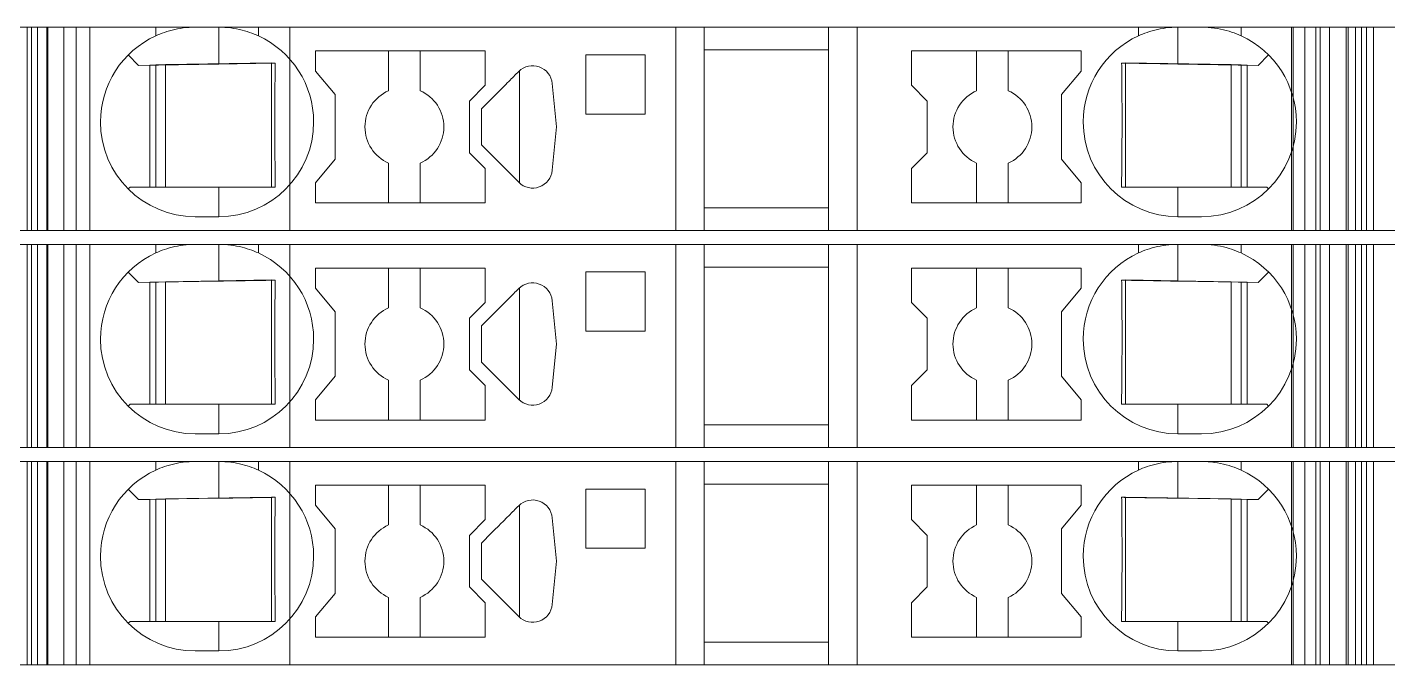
# Model space of a CAD drawing. Header units: millimetres. Extents: x 0 to 1680, y 0 to 1188.
# Drawn here: x 859.89 to 894.37, y 406.85 to 423 of the extents above; entities that cross this region are included whole.
import ezdxf
from ezdxf.enums import TextEntityAlignment as Align

# ---------------------------------------------------------------- set-up
doc = ezdxf.new("R2010")
doc.units = ezdxf.units.MM
for name, color, linetype, lineweight in [('EPLAN309', 5, 'Continuous', 5), ('EPLAN493', 5, 'Continuous', 5), ('MAIN-1', 7, 'Continuous', 5), ('MAIN-2', 7, 'Continuous', 5)]:
    doc.layers.add(name, color=color, linetype=linetype, lineweight=lineweight)
doc.styles.add('Tahoma', font='')
doc.styles.get('Tahoma').set_extended_font_data('Tahoma')

# ---------------------------------------------------------------- blocks, each defined once
blk = doc.blocks.new('EPLSYM_LibrarySPECIAL_Symbol12_Variant0_Placement8_27')
at = {"layer": 'EPLAN309', "lineweight": 13, "ltscale": 16}
blk.add_lwpolyline([(0, -5.15), (68.15, -5.15), (68.15, 0), (0, 0)], close=True, dxfattribs=at)
at = {"layer": 'EPLAN493', "color": 5, "style": 'Tahoma'}
blk.add_attdef('17_20450', text='', height=2.3478, dxfattribs=at).set_placement((0, -21.83478), align=Align.MIDDLE_RIGHT)
blk = doc.blocks.new('EPLSYM_LibrarySPECIAL_Symbol12_Variant0_Placement8_28')
at = {"layer": 'EPLAN309', "lineweight": 13, "ltscale": 16}
blk.add_lwpolyline([(0, -5.15), (68.15, -5.15), (68.15, 0), (0, 0)], close=True, dxfattribs=at)
at = {"layer": 'EPLAN493', "color": 5, "style": 'Tahoma'}
blk.add_attdef('17_20450', text='', height=2.3478, dxfattribs=at).set_placement((0, -21.83478), align=Align.MIDDLE_RIGHT)
blk = doc.blocks.new('EPLSYM_LibrarySPECIAL_Symbol12_Variant0_Placement8_29')
at = {"layer": 'EPLAN309', "lineweight": 13, "ltscale": 16}
blk.add_lwpolyline([(0, -5.15), (68.15, -5.15), (68.15, 0), (0, 0)], close=True, dxfattribs=at)
at = {"layer": 'EPLAN493', "color": 5, "style": 'Tahoma'}
blk.add_attdef('17_20450', text='', height=2.3478, dxfattribs=at).set_placement((0, -21.83478), align=Align.MIDDLE_RIGHT)

msp = doc.modelspace()

# ---------------------------------------------------------------- linework, layer by layer
at = {"layer": 'MAIN-1'}
for p, q in [((860.001, 423), (859.893, 423)), ((859.893, 417.85), (859.893, 423)), ((860.001, 423), (863.15, 423)), ((860.001, 417.85), (860.001, 423)), ((863.15, 423), (864.15, 423)), ((863.15, 423), (863.15, 422.782)), ((863.921, 422.989), (863.997, 422.995)), ((863.997, 422.995), (864.073, 422.999)), ((864.073, 422.999), (864.15, 423)), ((864.75, 423), (864.15, 423)), ((864.827, 422.999), (864.75, 423)), ((865.75, 423), (864.75, 423)), ((864.75, 422.068), (864.75, 423)), ((864.903, 422.995), (864.827, 422.999)), ((864.979, 422.989), (864.903, 422.995)), ((865.75, 423), (876.332, 423)), ((865.75, 423), (865.75, 422.782)), ((877.05, 423), (876.332, 423)), ((876.332, 417.85), (876.332, 423)), ((877.05, 423), (880.2, 423)), ((877.05, 423), (877.05, 417.85)), ((880.919, 423), (880.2, 423)), ((880.2, 417.85), (880.2, 423)), ((888.05, 423), (880.919, 423)), ((880.919, 423), (880.919, 417.85)), ((888.05, 423), (889.05, 423)), ((888.05, 422.782), (888.05, 423)), ((888.897, 422.995), (888.821, 422.989)), ((888.973, 422.999), (888.897, 422.995)), ((889.05, 423), (888.973, 422.999)), ((889.05, 422.068), (889.05, 423)), ((889.05, 423), (889.65, 423)), ((889.65, 423), (889.732, 422.999)), ((890.65, 423), (889.65, 423)), ((889.732, 422.999), (889.814, 422.994)), ((889.814, 422.994), (889.896, 422.987)), ((890.65, 423), (893.704, 423)), ((890.65, 422.782), (890.65, 423)), ((893.832, 423), (893.704, 423)), ((893.704, 417.85), (893.704, 423)), ((893.832, 423), (894.367, 423)), ((893.832, 417.85), (893.832, 423)), ((863.15, 422.782), (863.202, 422.805)), ((863.202, 422.805), (863.256, 422.827)), ((863.256, 422.827), (863.313, 422.849)), ((863.313, 422.849), (863.372, 422.87)), ((863.372, 422.87), (863.433, 422.89)), ((863.433, 422.89), (863.497, 422.909)), ((863.497, 422.909), (863.563, 422.927)), ((863.563, 422.927), (863.631, 422.943)), ((863.631, 422.943), (863.701, 422.958)), ((863.701, 422.958), (863.772, 422.97)), ((863.772, 422.97), (863.846, 422.981)), ((863.846, 422.981), (863.921, 422.989)), ((865.054, 422.981), (864.979, 422.989)), ((865.128, 422.97), (865.054, 422.981)), ((865.199, 422.958), (865.128, 422.97)), ((865.269, 422.943), (865.199, 422.958)), ((865.337, 422.927), (865.269, 422.943)), ((865.403, 422.909), (865.337, 422.927)), ((865.467, 422.89), (865.403, 422.909)), ((865.528, 422.87), (865.467, 422.89)), ((865.587, 422.849), (865.528, 422.87)), ((865.644, 422.827), (865.587, 422.849)), ((865.698, 422.805), (865.644, 422.827)), ((865.75, 422.782), (865.698, 422.805)), ((888.102, 422.805), (888.05, 422.782)), ((888.156, 422.827), (888.102, 422.805)), ((888.213, 422.849), (888.156, 422.827)), ((888.272, 422.87), (888.213, 422.849)), ((888.333, 422.89), (888.272, 422.87)), ((888.397, 422.909), (888.333, 422.89)), ((888.463, 422.927), (888.397, 422.909)), ((888.531, 422.943), (888.463, 422.927)), ((888.601, 422.958), (888.531, 422.943)), ((888.673, 422.97), (888.601, 422.958)), ((888.746, 422.981), (888.673, 422.97)), ((888.821, 422.989), (888.746, 422.981)), ((889.896, 422.987), (889.975, 422.978)), ((889.975, 422.978), (890.053, 422.966)), ((890.053, 422.966), (890.13, 422.952)), ((890.13, 422.952), (890.204, 422.935)), ((890.204, 422.935), (890.275, 422.917)), ((890.275, 422.917), (890.345, 422.897)), ((890.345, 422.897), (890.411, 422.876)), ((890.411, 422.876), (890.475, 422.854)), ((890.475, 422.854), (890.536, 422.831)), ((890.536, 422.831), (890.594, 422.806)), ((890.594, 422.806), (890.65, 422.782)), ((867.2, 422.4), (867.2, 421.889)), ((871.5, 422.4), (867.2, 422.4)), ((869.05, 422.4), (869.05, 421.392)), ((869.85, 421.392), (869.85, 422.4)), ((871.5, 421.529), (871.5, 422.4)), ((877.05, 422.425), (880.2, 422.425)), ((882.3, 422.4), (882.3, 421.529)), ((882.3, 422.4), (886.6, 422.4)), ((883.95, 422.4), (883.95, 421.392)), ((884.75, 421.392), (884.75, 422.4)), ((886.6, 421.889), (886.6, 422.4)), ((862.453, 422.297), (862.717, 422.033)), ((862.717, 422.033), (864.75, 422.068)), ((863, 418.95), (863, 422.038)), ((863.15, 422.04), (863.15, 418.95)), ((863.4, 418.95), (863.4, 422.045)), ((864.87, 422.07), (864.75, 422.068)), ((864.987, 422.072), (864.87, 422.07)), ((865.1, 422.074), (864.987, 422.072)), ((865.209, 422.076), (865.1, 422.074)), ((865.313, 422.078), (865.209, 422.076)), ((865.412, 422.079), (865.313, 422.078)), ((865.507, 422.081), (865.412, 422.079)), ((865.599, 422.083), (865.507, 422.081)), ((865.688, 422.084), (865.599, 422.083)), ((865.774, 422.086), (865.688, 422.084)), ((865.858, 422.087), (865.774, 422.086)), ((865.94, 422.088), (865.858, 422.087)), ((866.02, 422.09), (865.94, 422.088)), ((866.099, 422.091), (866.02, 422.09)), ((866.079, 418.95), (866.079, 422.091)), ((866.176, 422.092), (866.099, 422.091)), ((866.175, 421.95), (866.176, 422.022)), ((866.176, 422.022), (866.176, 422.092)), ((874.05, 422.3), (874.05, 420.8)), ((875.55, 422.3), (874.05, 422.3)), ((875.55, 420.8), (875.55, 422.3)), ((887.624, 422.092), (887.625, 422.022)), ((887.685, 422.091), (887.624, 422.092)), ((887.625, 422.022), (887.625, 421.95)), ((887.746, 422.09), (887.685, 422.091)), ((887.721, 422.091), (887.721, 418.95)), ((887.809, 422.089), (887.746, 422.09)), ((887.873, 422.088), (887.809, 422.089)), ((887.937, 422.087), (887.873, 422.088)), ((888.003, 422.086), (887.937, 422.087)), ((888.071, 422.085), (888.003, 422.086)), ((888.14, 422.084), (888.071, 422.085)), ((888.21, 422.082), (888.14, 422.084)), ((888.283, 422.081), (888.21, 422.082)), ((888.358, 422.08), (888.283, 422.081)), ((888.435, 422.079), (888.358, 422.08)), ((888.514, 422.077), (888.435, 422.079)), ((888.597, 422.076), (888.514, 422.077)), ((888.682, 422.075), (888.597, 422.076)), ((888.771, 422.073), (888.682, 422.075)), ((888.862, 422.071), (888.771, 422.073)), ((888.955, 422.07), (888.862, 422.071)), ((889.05, 422.068), (888.955, 422.07)), ((889.05, 422.068), (891.083, 422.033)), ((890.4, 422.045), (890.4, 418.95)), ((890.65, 418.95), (890.65, 422.04)), ((890.8, 422.038), (890.8, 418.95)), ((891.083, 422.033), (891.347, 422.297)), ((866.171, 421.57), (866.172, 421.649)), ((866.172, 421.649), (866.173, 421.727)), ((866.173, 421.803), (866.174, 421.877)), ((866.173, 421.727), (866.173, 421.803)), ((866.174, 421.877), (866.175, 421.95)), ((867.7, 421.293), (867.2, 421.889)), ((872.094, 421.626), (872.058, 421.59)), ((872.127, 421.659), (872.094, 421.626)), ((872.158, 421.691), (872.127, 421.659)), ((872.19, 421.722), (872.158, 421.691)), ((872.221, 421.753), (872.19, 421.722)), ((872.252, 421.785), (872.221, 421.753)), ((872.284, 421.816), (872.252, 421.785)), ((872.315, 421.847), (872.284, 421.816)), ((872.346, 421.879), (872.315, 421.847)), ((872.367, 421.898), (872.367, 419.052)), ((886.1, 421.293), (886.6, 421.889)), ((887.625, 421.95), (887.626, 421.877)), ((887.626, 421.877), (887.627, 421.803)), ((887.627, 421.803), (887.628, 421.727)), ((887.628, 421.727), (887.628, 421.649)), ((887.628, 421.649), (887.629, 421.57)), ((866.169, 421.317), (866.17, 421.404)), ((866.169, 421.226), (866.169, 421.317)), ((866.17, 421.488), (866.171, 421.57)), ((866.17, 421.404), (866.17, 421.488)), ((867.7, 419.657), (867.7, 421.293)), ((871.1, 421.129), (871.5, 421.529)), ((871.742, 421.274), (871.658, 421.19)), ((871.823, 421.356), (871.742, 421.274)), ((871.902, 421.434), (871.823, 421.356)), ((871.943, 421.475), (871.902, 421.434)), ((871.983, 421.515), (871.943, 421.475)), ((872.021, 421.553), (871.983, 421.515)), ((872.058, 421.59), (872.021, 421.553)), ((873.302, 420.475), (873.198, 421.572)), ((882.7, 421.129), (882.3, 421.529)), ((886.1, 421.293), (886.1, 419.657)), ((887.629, 421.57), (887.63, 421.488)), ((887.63, 421.488), (887.63, 421.404)), ((887.63, 421.404), (887.631, 421.317)), ((887.631, 421.317), (887.631, 421.226)), ((866.167, 420.931), (866.168, 421.034)), ((866.167, 420.824), (866.167, 420.931)), ((866.168, 421.132), (866.169, 421.226)), ((866.168, 421.034), (866.168, 421.132)), ((871.1, 421.129), (871.1, 419.821)), ((871.486, 421.018), (871.4, 420.932)), ((871.4, 420.802), (871.4, 420.932)), ((871.572, 421.104), (871.486, 421.018)), ((871.658, 421.19), (871.572, 421.104)), ((882.7, 421.129), (882.7, 419.821)), ((887.631, 421.226), (887.632, 421.132)), ((887.632, 421.132), (887.633, 421.034)), ((887.633, 421.034), (887.633, 420.931)), ((887.633, 420.931), (887.633, 420.824)), ((866.167, 420.713), (866.167, 420.824)), ((866.167, 420.6), (866.167, 420.713)), ((866.167, 420.479), (866.167, 420.6)), ((871.4, 420.671), (871.4, 420.802)), ((871.4, 420.54), (871.4, 420.671)), ((874.05, 420.8), (875.55, 420.8)), ((887.633, 420.824), (887.633, 420.713)), ((887.633, 420.713), (887.634, 420.6)), ((887.634, 420.6), (887.633, 420.479)), ((866.167, 420.361), (866.167, 420.479)), ((866.167, 420.247), (866.167, 420.361)), ((866.168, 420.138), (866.167, 420.247)), ((871.4, 420.41), (871.4, 420.54)), ((871.4, 420.279), (871.4, 420.41)), ((871.4, 420.148), (871.4, 420.279)), ((873.198, 419.378), (873.302, 420.475)), ((887.633, 420.247), (887.632, 420.138)), ((887.633, 420.479), (887.633, 420.361)), ((887.633, 420.361), (887.633, 420.247)), ((866.168, 420.034), (866.168, 420.138)), ((866.169, 419.934), (866.168, 420.034)), ((866.169, 419.839), (866.169, 419.934)), ((871.4, 420.018), (871.4, 420.148)), ((871.4, 420.018), (872.346, 419.071)), ((887.632, 420.034), (887.631, 419.934)), ((887.631, 419.934), (887.631, 419.839)), ((887.632, 420.138), (887.632, 420.034)), ((866.17, 419.748), (866.169, 419.839)), ((866.171, 419.659), (866.17, 419.748)), ((866.172, 419.573), (866.171, 419.659)), ((866.172, 419.49), (866.172, 419.573)), ((867.2, 419.061), (867.7, 419.657)), ((869.05, 418.55), (869.05, 419.558)), ((869.85, 418.55), (869.85, 419.558)), ((871.5, 419.421), (871.1, 419.821)), ((882.7, 419.821), (882.3, 419.421)), ((883.95, 419.558), (883.95, 418.55)), ((884.75, 419.558), (884.75, 418.55)), ((886.1, 419.657), (886.6, 419.061)), ((887.629, 419.659), (887.628, 419.573)), ((887.628, 419.573), (887.628, 419.49)), ((887.63, 419.748), (887.629, 419.659)), ((887.631, 419.839), (887.63, 419.748)), ((866.173, 419.408), (866.172, 419.49)), ((866.174, 419.329), (866.173, 419.408)), ((866.175, 419.25), (866.174, 419.329)), ((866.176, 419.174), (866.175, 419.25)), ((871.5, 418.55), (871.5, 419.421)), ((882.3, 419.421), (882.3, 418.55)), ((887.625, 419.25), (887.624, 419.174)), ((887.626, 419.329), (887.625, 419.25)), ((887.627, 419.408), (887.626, 419.329)), ((887.628, 419.49), (887.627, 419.408)), ((862.5, 418.95), (862.453, 418.903)), ((862.5, 418.95), (864.75, 418.95)), ((864.75, 418.95), (864.842, 418.95)), ((864.75, 418.95), (864.75, 418.2)), ((864.842, 418.95), (864.933, 418.95)), ((864.933, 418.95), (865.023, 418.95)), ((865.023, 418.95), (865.11, 418.95)), ((865.11, 418.95), (865.195, 418.95)), ((865.195, 418.95), (865.278, 418.95)), ((865.278, 418.95), (865.358, 418.95)), ((865.358, 418.95), (865.436, 418.95)), ((865.436, 418.95), (865.511, 418.95)), ((865.511, 418.95), (865.585, 418.95)), ((865.585, 418.95), (865.657, 418.95)), ((865.657, 418.95), (865.726, 418.95)), ((865.726, 418.95), (865.795, 418.95)), ((865.795, 418.95), (865.861, 418.95)), ((865.861, 418.95), (865.927, 418.95)), ((865.927, 418.95), (865.991, 418.95)), ((865.991, 418.95), (866.055, 418.95)), ((866.055, 418.95), (866.117, 418.95)), ((866.117, 418.95), (866.178, 418.95)), ((866.176, 419.098), (866.176, 419.174)), ((866.177, 419.024), (866.176, 419.098)), ((866.178, 418.95), (866.177, 419.024)), ((867.2, 419.061), (867.2, 418.55)), ((886.6, 418.55), (886.6, 419.061)), ((887.623, 419.024), (887.622, 418.95)), ((887.622, 418.95), (887.683, 418.95)), ((887.624, 419.098), (887.623, 419.024)), ((887.624, 419.174), (887.624, 419.098)), ((887.683, 418.95), (887.746, 418.95)), ((887.746, 418.95), (887.809, 418.95)), ((887.809, 418.95), (887.873, 418.95)), ((887.873, 418.95), (887.939, 418.95)), ((887.939, 418.95), (888.005, 418.95)), ((888.005, 418.95), (888.074, 418.95)), ((888.074, 418.95), (888.144, 418.95)), ((888.144, 418.95), (888.215, 418.95)), ((888.215, 418.95), (888.289, 418.95)), ((888.289, 418.95), (888.364, 418.95)), ((888.364, 418.95), (888.442, 418.95)), ((888.442, 418.95), (888.522, 418.95)), ((888.522, 418.95), (888.605, 418.95)), ((888.605, 418.95), (888.69, 418.95)), ((888.69, 418.95), (888.778, 418.95)), ((888.778, 418.95), (888.867, 418.95)), ((888.867, 418.95), (888.958, 418.95)), ((888.958, 418.95), (889.05, 418.95)), ((889.05, 418.95), (891.3, 418.95)), ((889.05, 418.95), (889.05, 418.2)), ((891.347, 418.903), (891.3, 418.95)), ((871.5, 418.55), (867.2, 418.55)), ((886.6, 418.55), (882.3, 418.55)), ((864.75, 418.2), (864.15, 418.2)), ((877.05, 418.425), (880.2, 418.425)), ((889.65, 418.2), (889.05, 418.2)), ((860.001, 417.85), (859.893, 417.85)), ((860.001, 417.85), (876.332, 417.85)), ((877.05, 417.85), (876.332, 417.85)), ((877.05, 417.85), (880.2, 417.85)), ((880.919, 417.85), (880.2, 417.85)), ((880.919, 417.85), (893.704, 417.85)), ((892.544, 417.85), (892.544, 417.85)), ((892.65, 417.85), (892.65, 417.85)), ((893.832, 417.85), (893.704, 417.85)), ((893.832, 417.85), (894.367, 417.85)), ((860.001, 417.5), (859.893, 417.5)), ((859.893, 412.35), (859.893, 417.5)), ((860.001, 417.5), (863.15, 417.5)), ((860.001, 412.35), (860.001, 417.5)), ((863.15, 417.5), (864.15, 417.5)), ((863.15, 417.5), (863.15, 417.282)), ((863.772, 417.47), (863.846, 417.481)), ((863.846, 417.481), (863.921, 417.489)), ((863.921, 417.489), (863.997, 417.495)), ((863.997, 417.495), (864.073, 417.499)), ((864.073, 417.499), (864.15, 417.5)), ((864.75, 417.5), (864.15, 417.5)), ((864.827, 417.499), (864.75, 417.5)), ((865.75, 417.5), (864.75, 417.5)), ((864.75, 416.568), (864.75, 417.5)), ((864.903, 417.495), (864.827, 417.499)), ((864.979, 417.489), (864.903, 417.495)), ((865.054, 417.481), (864.979, 417.489)), ((865.128, 417.47), (865.054, 417.481)), ((865.75, 417.5), (876.332, 417.5)), ((865.75, 417.5), (865.75, 417.282)), ((877.05, 417.5), (876.332, 417.5)), ((876.332, 412.35), (876.332, 417.5)), ((877.05, 417.5), (880.2, 417.5)), ((877.05, 417.5), (877.05, 412.35)), ((880.919, 417.5), (880.2, 417.5)), ((880.2, 412.35), (880.2, 417.5)), ((888.05, 417.5), (880.919, 417.5)), ((880.919, 417.5), (880.919, 412.35)), ((888.05, 417.5), (889.05, 417.5)), ((888.05, 417.282), (888.05, 417.5)), ((888.746, 417.481), (888.673, 417.47)), ((888.821, 417.489), (888.746, 417.481)), ((888.897, 417.495), (888.821, 417.489)), ((888.973, 417.499), (888.897, 417.495)), ((889.05, 417.5), (888.973, 417.499)), ((889.05, 416.568), (889.05, 417.5)), ((889.05, 417.5), (889.65, 417.5)), ((889.65, 417.5), (889.732, 417.499)), ((890.65, 417.5), (889.65, 417.5)), ((889.732, 417.499), (889.814, 417.494)), ((889.814, 417.494), (889.896, 417.487)), ((889.896, 417.487), (889.975, 417.478)), ((889.975, 417.478), (890.053, 417.466)), ((890.65, 417.5), (893.704, 417.5)), ((890.65, 417.282), (890.65, 417.5)), ((893.832, 417.5), (893.704, 417.5)), ((893.704, 412.35), (893.704, 417.5)), ((893.832, 417.5), (894.367, 417.5)), ((893.832, 412.35), (893.832, 417.5)), ((863.15, 417.282), (863.202, 417.305)), ((863.202, 417.305), (863.256, 417.327)), ((863.256, 417.327), (863.313, 417.349)), ((863.313, 417.349), (863.372, 417.37)), ((863.372, 417.37), (863.433, 417.39)), ((863.433, 417.39), (863.497, 417.409)), ((863.497, 417.409), (863.563, 417.427)), ((863.563, 417.427), (863.631, 417.443)), ((863.631, 417.443), (863.701, 417.458)), ((863.701, 417.458), (863.772, 417.47)), ((865.199, 417.458), (865.128, 417.47)), ((865.269, 417.443), (865.199, 417.458)), ((865.337, 417.427), (865.269, 417.443)), ((865.403, 417.409), (865.337, 417.427)), ((865.467, 417.39), (865.403, 417.409)), ((865.528, 417.37), (865.467, 417.39)), ((865.587, 417.349), (865.528, 417.37)), ((865.644, 417.327), (865.587, 417.349)), ((865.698, 417.305), (865.644, 417.327)), ((865.75, 417.282), (865.698, 417.305)), ((888.102, 417.305), (888.05, 417.282)), ((888.156, 417.327), (888.102, 417.305)), ((888.213, 417.349), (888.156, 417.327)), ((888.272, 417.37), (888.213, 417.349)), ((888.333, 417.39), (888.272, 417.37)), ((888.397, 417.409), (888.333, 417.39)), ((888.463, 417.427), (888.397, 417.409)), ((888.531, 417.443), (888.463, 417.427)), ((888.601, 417.458), (888.531, 417.443)), ((888.673, 417.47), (888.601, 417.458)), ((890.053, 417.466), (890.13, 417.452)), ((890.13, 417.452), (890.204, 417.435)), ((890.204, 417.435), (890.275, 417.417)), ((890.275, 417.417), (890.345, 417.397)), ((890.345, 417.397), (890.411, 417.376)), ((890.411, 417.376), (890.475, 417.354)), ((890.475, 417.354), (890.536, 417.331)), ((890.536, 417.331), (890.594, 417.306)), ((890.594, 417.306), (890.65, 417.282)), ((862.453, 416.797), (862.717, 416.533)), ((867.2, 416.9), (867.2, 416.389)), ((871.5, 416.9), (867.2, 416.9)), ((869.05, 416.9), (869.05, 415.892)), ((869.85, 415.892), (869.85, 416.9)), ((871.5, 416.029), (871.5, 416.9)), ((874.05, 416.8), (874.05, 415.3)), ((875.55, 416.8), (874.05, 416.8)), ((875.55, 415.3), (875.55, 416.8)), ((877.05, 416.925), (880.2, 416.925)), ((882.3, 416.9), (882.3, 416.029)), ((882.3, 416.9), (886.6, 416.9)), ((883.95, 416.9), (883.95, 415.892)), ((884.75, 415.892), (884.75, 416.9)), ((886.6, 416.389), (886.6, 416.9)), ((891.083, 416.533), (891.347, 416.797)), ((862.717, 416.533), (864.75, 416.568)), ((863, 413.45), (863, 416.538)), ((863.15, 416.54), (863.15, 413.45)), ((863.4, 413.45), (863.4, 416.545)), ((864.87, 416.57), (864.75, 416.568)), ((864.987, 416.572), (864.87, 416.57)), ((865.1, 416.574), (864.987, 416.572)), ((865.209, 416.576), (865.1, 416.574)), ((865.313, 416.578), (865.209, 416.576)), ((865.412, 416.579), (865.313, 416.578)), ((865.507, 416.581), (865.412, 416.579)), ((865.599, 416.583), (865.507, 416.581)), ((865.688, 416.584), (865.599, 416.583)), ((865.774, 416.586), (865.688, 416.584)), ((865.858, 416.587), (865.774, 416.586)), ((865.94, 416.588), (865.858, 416.587)), ((866.02, 416.59), (865.94, 416.588)), ((866.099, 416.591), (866.02, 416.59)), ((866.079, 413.45), (866.079, 416.591)), ((866.176, 416.592), (866.099, 416.591)), ((866.174, 416.377), (866.175, 416.45)), ((866.175, 416.45), (866.176, 416.522)), ((866.176, 416.522), (866.176, 416.592)), ((887.624, 416.592), (887.625, 416.522)), ((887.685, 416.591), (887.624, 416.592)), ((887.625, 416.522), (887.625, 416.45)), ((887.625, 416.45), (887.626, 416.377)), ((887.746, 416.59), (887.685, 416.591)), ((887.721, 416.591), (887.721, 413.45)), ((887.809, 416.589), (887.746, 416.59)), ((887.873, 416.588), (887.809, 416.589)), ((887.937, 416.587), (887.873, 416.588)), ((888.003, 416.586), (887.937, 416.587)), ((888.071, 416.585), (888.003, 416.586)), ((888.14, 416.584), (888.071, 416.585)), ((888.21, 416.582), (888.14, 416.584)), ((888.283, 416.581), (888.21, 416.582)), ((888.358, 416.58), (888.283, 416.581)), ((888.435, 416.579), (888.358, 416.58)), ((888.514, 416.577), (888.435, 416.579)), ((888.597, 416.576), (888.514, 416.577)), ((888.682, 416.575), (888.597, 416.576)), ((888.771, 416.573), (888.682, 416.575)), ((888.862, 416.571), (888.771, 416.573)), ((888.955, 416.57), (888.862, 416.571)), ((889.05, 416.568), (888.955, 416.57)), ((889.05, 416.568), (891.083, 416.533)), ((890.4, 416.545), (890.4, 413.45)), ((890.65, 413.45), (890.65, 416.54)), ((890.8, 416.538), (890.8, 413.45)), ((866.171, 416.07), (866.172, 416.149)), ((866.172, 416.149), (866.173, 416.227)), ((866.173, 416.303), (866.174, 416.377)), ((866.173, 416.227), (866.173, 416.303)), ((867.7, 415.793), (867.2, 416.389)), ((872.094, 416.126), (872.058, 416.09)), ((872.127, 416.159), (872.094, 416.126)), ((872.158, 416.191), (872.127, 416.159)), ((872.19, 416.222), (872.158, 416.191)), ((872.221, 416.253), (872.19, 416.222)), ((872.252, 416.285), (872.221, 416.253)), ((872.284, 416.316), (872.252, 416.285)), ((872.315, 416.347), (872.284, 416.316)), ((872.346, 416.379), (872.315, 416.347)), ((872.367, 416.398), (872.367, 413.552)), ((886.1, 415.793), (886.6, 416.389)), ((887.626, 416.377), (887.627, 416.303)), ((887.627, 416.303), (887.628, 416.227)), ((887.628, 416.227), (887.628, 416.149)), ((887.628, 416.149), (887.629, 416.07)), ((866.169, 415.817), (866.17, 415.904)), ((866.169, 415.726), (866.169, 415.817)), ((866.17, 415.988), (866.171, 416.07)), ((866.17, 415.904), (866.17, 415.988)), ((867.7, 414.157), (867.7, 415.793)), ((871.1, 415.629), (871.5, 416.029)), ((871.742, 415.774), (871.658, 415.69)), ((871.823, 415.856), (871.742, 415.774)), ((871.902, 415.934), (871.823, 415.856)), ((871.943, 415.975), (871.902, 415.934)), ((871.983, 416.015), (871.943, 415.975)), ((872.021, 416.053), (871.983, 416.015)), ((872.058, 416.09), (872.021, 416.053)), ((873.302, 414.975), (873.198, 416.072)), ((882.7, 415.629), (882.3, 416.029)), ((886.1, 415.793), (886.1, 414.157)), ((887.629, 416.07), (887.63, 415.988)), ((887.63, 415.988), (887.63, 415.904)), ((887.63, 415.904), (887.631, 415.817)), ((887.631, 415.817), (887.631, 415.726)), ((866.167, 415.431), (866.168, 415.534)), ((866.167, 415.324), (866.167, 415.431)), ((866.168, 415.632), (866.169, 415.726)), ((866.168, 415.534), (866.168, 415.632)), ((871.1, 415.629), (871.1, 414.321)), ((871.486, 415.518), (871.4, 415.432)), ((871.4, 415.302), (871.4, 415.432)), ((871.572, 415.604), (871.486, 415.518)), ((871.658, 415.69), (871.572, 415.604)), ((882.7, 415.629), (882.7, 414.321)), ((887.631, 415.726), (887.632, 415.632)), ((887.632, 415.632), (887.633, 415.534)), ((887.633, 415.534), (887.633, 415.431)), ((887.633, 415.431), (887.633, 415.324)), ((866.167, 415.213), (866.167, 415.324)), ((866.167, 415.1), (866.167, 415.213)), ((866.167, 414.979), (866.167, 415.1)), ((871.4, 415.171), (871.4, 415.302)), ((871.4, 415.04), (871.4, 415.171)), ((874.05, 415.3), (875.55, 415.3)), ((887.633, 415.324), (887.633, 415.213)), ((887.633, 415.213), (887.634, 415.1)), ((887.634, 415.1), (887.633, 414.979)), ((866.167, 414.861), (866.167, 414.979)), ((866.167, 414.747), (866.167, 414.861)), ((866.168, 414.638), (866.167, 414.747)), ((871.4, 414.91), (871.4, 415.04)), ((871.4, 414.779), (871.4, 414.91)), ((871.4, 414.648), (871.4, 414.779)), ((873.198, 413.878), (873.302, 414.975)), ((887.633, 414.747), (887.632, 414.638)), ((887.633, 414.979), (887.633, 414.861)), ((887.633, 414.861), (887.633, 414.747)), ((866.168, 414.534), (866.168, 414.638)), ((866.169, 414.434), (866.168, 414.534)), ((866.169, 414.339), (866.169, 414.434)), ((871.4, 414.518), (871.4, 414.648)), ((871.4, 414.518), (872.346, 413.571)), ((887.632, 414.534), (887.631, 414.434)), ((887.631, 414.434), (887.631, 414.339)), ((887.632, 414.638), (887.632, 414.534)), ((866.17, 414.248), (866.169, 414.339)), ((866.171, 414.159), (866.17, 414.248)), ((866.172, 414.073), (866.171, 414.159)), ((866.172, 413.99), (866.172, 414.073)), ((867.2, 413.561), (867.7, 414.157)), ((869.05, 413.05), (869.05, 414.058)), ((869.85, 413.05), (869.85, 414.058)), ((871.5, 413.921), (871.1, 414.321)), ((882.7, 414.321), (882.3, 413.921)), ((883.95, 414.058), (883.95, 413.05)), ((884.75, 414.058), (884.75, 413.05)), ((886.1, 414.157), (886.6, 413.561)), ((887.629, 414.159), (887.628, 414.073)), ((887.628, 414.073), (887.628, 413.99)), ((887.63, 414.248), (887.629, 414.159)), ((887.631, 414.339), (887.63, 414.248)), ((866.173, 413.908), (866.172, 413.99)), ((866.174, 413.829), (866.173, 413.908)), ((866.175, 413.75), (866.174, 413.829)), ((866.176, 413.674), (866.175, 413.75)), ((871.5, 413.05), (871.5, 413.921)), ((882.3, 413.921), (882.3, 413.05)), ((887.625, 413.75), (887.624, 413.674)), ((887.626, 413.829), (887.625, 413.75)), ((887.627, 413.908), (887.626, 413.829)), ((887.628, 413.99), (887.627, 413.908)), ((862.5, 413.45), (862.453, 413.403)), ((862.5, 413.45), (864.75, 413.45)), ((864.75, 413.45), (864.842, 413.45)), ((864.75, 413.45), (864.75, 412.7)), ((864.842, 413.45), (864.933, 413.45)), ((864.933, 413.45), (865.023, 413.45)), ((865.023, 413.45), (865.11, 413.45)), ((865.11, 413.45), (865.195, 413.45)), ((865.195, 413.45), (865.278, 413.45)), ((865.278, 413.45), (865.358, 413.45)), ((865.358, 413.45), (865.436, 413.45)), ((865.436, 413.45), (865.511, 413.45)), ((865.511, 413.45), (865.585, 413.45)), ((865.585, 413.45), (865.657, 413.45)), ((865.657, 413.45), (865.726, 413.45)), ((865.726, 413.45), (865.795, 413.45)), ((865.795, 413.45), (865.861, 413.45)), ((865.861, 413.45), (865.927, 413.45)), ((865.927, 413.45), (865.991, 413.45)), ((865.991, 413.45), (866.055, 413.45)), ((866.055, 413.45), (866.117, 413.45)), ((866.117, 413.45), (866.178, 413.45)), ((866.176, 413.598), (866.176, 413.674)), ((866.177, 413.524), (866.176, 413.598)), ((866.178, 413.45), (866.177, 413.524)), ((867.2, 413.561), (867.2, 413.05)), ((886.6, 413.05), (886.6, 413.561)), ((887.623, 413.524), (887.622, 413.45)), ((887.622, 413.45), (887.683, 413.45)), ((887.624, 413.598), (887.623, 413.524)), ((887.624, 413.674), (887.624, 413.598)), ((887.683, 413.45), (887.746, 413.45)), ((887.746, 413.45), (887.809, 413.45)), ((887.809, 413.45), (887.873, 413.45)), ((887.873, 413.45), (887.939, 413.45)), ((887.939, 413.45), (888.005, 413.45)), ((888.005, 413.45), (888.074, 413.45)), ((888.074, 413.45), (888.144, 413.45)), ((888.144, 413.45), (888.215, 413.45)), ((888.215, 413.45), (888.289, 413.45)), ((888.289, 413.45), (888.364, 413.45)), ((888.364, 413.45), (888.442, 413.45)), ((888.442, 413.45), (888.522, 413.45)), ((888.522, 413.45), (888.605, 413.45)), ((888.605, 413.45), (888.69, 413.45)), ((888.69, 413.45), (888.778, 413.45)), ((888.778, 413.45), (888.867, 413.45)), ((888.867, 413.45), (888.958, 413.45)), ((888.958, 413.45), (889.05, 413.45)), ((889.05, 413.45), (891.3, 413.45)), ((889.05, 413.45), (889.05, 412.7)), ((891.347, 413.403), (891.3, 413.45)), ((871.5, 413.05), (867.2, 413.05)), ((886.6, 413.05), (882.3, 413.05)), ((864.75, 412.7), (864.15, 412.7)), ((877.05, 412.925), (880.2, 412.925)), ((889.65, 412.7), (889.05, 412.7)), ((860.001, 412.35), (859.893, 412.35)), ((860.001, 412.35), (876.332, 412.35)), ((877.05, 412.35), (876.332, 412.35)), ((877.05, 412.35), (880.2, 412.35)), ((880.919, 412.35), (880.2, 412.35)), ((880.919, 412.35), (893.704, 412.35)), ((892.544, 412.35), (892.544, 412.35)), ((892.65, 412.35), (892.65, 412.35)), ((893.832, 412.35), (893.704, 412.35)), ((893.832, 412.35), (894.367, 412.35)), ((860.001, 412), (859.893, 412)), ((859.893, 406.85), (859.893, 412)), ((860.001, 412), (863.15, 412)), ((860.001, 406.85), (860.001, 412)), ((863.15, 412), (864.15, 412)), ((863.15, 412), (863.15, 411.782)), ((863.701, 411.958), (863.772, 411.97)), ((863.772, 411.97), (863.846, 411.981)), ((863.846, 411.981), (863.921, 411.989)), ((863.921, 411.989), (863.997, 411.995)), ((863.997, 411.995), (864.073, 411.999)), ((864.073, 411.999), (864.15, 412)), ((864.75, 412), (864.15, 412)), ((864.827, 411.999), (864.75, 412)), ((865.75, 412), (864.75, 412)), ((864.75, 411.068), (864.75, 412)), ((864.903, 411.995), (864.827, 411.999)), ((864.979, 411.989), (864.903, 411.995)), ((865.054, 411.981), (864.979, 411.989)), ((865.128, 411.97), (865.054, 411.981)), ((865.199, 411.958), (865.128, 411.97)), ((865.75, 412), (876.332, 412)), ((865.75, 412), (865.75, 411.782)), ((877.05, 412), (876.332, 412)), ((876.332, 406.85), (876.332, 412)), ((877.05, 412), (880.2, 412)), ((877.05, 412), (877.05, 406.85)), ((880.919, 412), (880.2, 412)), ((880.2, 406.85), (880.2, 412)), ((888.05, 412), (880.919, 412)), ((880.919, 412), (880.919, 406.85)), ((888.05, 412), (889.05, 412)), ((888.05, 411.782), (888.05, 412)), ((888.673, 411.97), (888.601, 411.958)), ((888.746, 411.981), (888.673, 411.97)), ((888.821, 411.989), (888.746, 411.981)), ((888.897, 411.995), (888.821, 411.989)), ((888.973, 411.999), (888.897, 411.995)), ((889.05, 412), (888.973, 411.999)), ((889.05, 411.068), (889.05, 412)), ((889.05, 412), (889.65, 412)), ((889.65, 412), (889.732, 411.999)), ((890.65, 412), (889.65, 412)), ((889.732, 411.999), (889.814, 411.994)), ((889.814, 411.994), (889.896, 411.987)), ((889.896, 411.987), (889.975, 411.978)), ((889.975, 411.978), (890.053, 411.966)), ((890.053, 411.966), (890.13, 411.952)), ((890.65, 412), (893.704, 412)), ((890.65, 411.782), (890.65, 412)), ((893.832, 412), (893.704, 412)), ((893.704, 406.85), (893.704, 412)), ((893.832, 412), (894.367, 412)), ((893.832, 406.85), (893.832, 412)), ((863.15, 411.782), (863.202, 411.805)), ((863.202, 411.805), (863.256, 411.827)), ((863.256, 411.827), (863.313, 411.849)), ((863.313, 411.849), (863.372, 411.87)), ((863.372, 411.87), (863.433, 411.89)), ((863.433, 411.89), (863.497, 411.909)), ((863.497, 411.909), (863.563, 411.927)), ((863.563, 411.927), (863.631, 411.943)), ((863.631, 411.943), (863.701, 411.958)), ((865.269, 411.943), (865.199, 411.958)), ((865.337, 411.927), (865.269, 411.943)), ((865.403, 411.909), (865.337, 411.927)), ((865.467, 411.89), (865.403, 411.909)), ((865.528, 411.87), (865.467, 411.89)), ((865.587, 411.849), (865.528, 411.87)), ((865.644, 411.827), (865.587, 411.849)), ((865.698, 411.805), (865.644, 411.827)), ((865.75, 411.782), (865.698, 411.805)), ((888.102, 411.805), (888.05, 411.782)), ((888.156, 411.827), (888.102, 411.805)), ((888.213, 411.849), (888.156, 411.827)), ((888.272, 411.87), (888.213, 411.849)), ((888.333, 411.89), (888.272, 411.87)), ((888.397, 411.909), (888.333, 411.89)), ((888.463, 411.927), (888.397, 411.909)), ((888.531, 411.943), (888.463, 411.927)), ((888.601, 411.958), (888.531, 411.943)), ((890.13, 411.952), (890.204, 411.935)), ((890.204, 411.935), (890.275, 411.917)), ((890.275, 411.917), (890.345, 411.897)), ((890.345, 411.897), (890.411, 411.876)), ((890.411, 411.876), (890.475, 411.854)), ((890.475, 411.854), (890.536, 411.831)), ((890.536, 411.831), (890.594, 411.806)), ((890.594, 411.806), (890.65, 411.782)), ((862.453, 411.297), (862.717, 411.033)), ((867.2, 411.4), (867.2, 410.889)), ((871.5, 411.4), (867.2, 411.4)), ((869.05, 411.4), (869.05, 410.392)), ((869.85, 410.392), (869.85, 411.4)), ((871.5, 410.529), (871.5, 411.4)), ((874.05, 411.3), (874.05, 409.8)), ((875.55, 411.3), (874.05, 411.3)), ((875.55, 409.8), (875.55, 411.3)), ((877.05, 411.425), (880.2, 411.425)), ((882.3, 411.4), (882.3, 410.529)), ((882.3, 411.4), (886.6, 411.4)), ((883.95, 411.4), (883.95, 410.392)), ((884.75, 410.392), (884.75, 411.4)), ((886.6, 410.889), (886.6, 411.4)), ((891.083, 411.033), (891.347, 411.297)), ((862.717, 411.033), (864.75, 411.068)), ((863, 407.95), (863, 411.038)), ((863.15, 411.04), (863.15, 407.95)), ((863.4, 407.95), (863.4, 411.045)), ((864.87, 411.07), (864.75, 411.068)), ((864.987, 411.072), (864.87, 411.07)), ((865.1, 411.074), (864.987, 411.072)), ((865.209, 411.076), (865.1, 411.074)), ((865.313, 411.078), (865.209, 411.076)), ((865.412, 411.079), (865.313, 411.078)), ((865.507, 411.081), (865.412, 411.079)), ((865.599, 411.083), (865.507, 411.081)), ((865.688, 411.084), (865.599, 411.083)), ((865.774, 411.086), (865.688, 411.084)), ((865.858, 411.087), (865.774, 411.086)), ((865.94, 411.088), (865.858, 411.087)), ((866.02, 411.09), (865.94, 411.088)), ((866.099, 411.091), (866.02, 411.09)), ((866.079, 407.95), (866.079, 411.091)), ((866.176, 411.092), (866.099, 411.091)), ((866.174, 410.877), (866.175, 410.95)), ((866.175, 410.95), (866.176, 411.022)), ((866.176, 411.022), (866.176, 411.092)), ((887.624, 411.092), (887.625, 411.022)), ((887.685, 411.091), (887.624, 411.092)), ((887.625, 411.022), (887.625, 410.95)), ((887.625, 410.95), (887.626, 410.877)), ((887.746, 411.09), (887.685, 411.091)), ((887.721, 411.091), (887.721, 407.95)), ((887.809, 411.089), (887.746, 411.09)), ((887.873, 411.088), (887.809, 411.089)), ((887.937, 411.087), (887.873, 411.088)), ((888.003, 411.086), (887.937, 411.087)), ((888.071, 411.085), (888.003, 411.086)), ((888.14, 411.084), (888.071, 411.085)), ((888.21, 411.082), (888.14, 411.084)), ((888.283, 411.081), (888.21, 411.082)), ((888.358, 411.08), (888.283, 411.081)), ((888.435, 411.079), (888.358, 411.08)), ((888.514, 411.077), (888.435, 411.079)), ((888.597, 411.076), (888.514, 411.077)), ((888.682, 411.075), (888.597, 411.076)), ((888.771, 411.073), (888.682, 411.075)), ((888.862, 411.071), (888.771, 411.073)), ((888.955, 411.07), (888.862, 411.071)), ((889.05, 411.068), (888.955, 411.07)), ((889.05, 411.068), (891.083, 411.033)), ((890.4, 411.045), (890.4, 407.95)), ((890.65, 407.95), (890.65, 411.04)), ((890.8, 411.038), (890.8, 407.95)), ((866.171, 410.57), (866.172, 410.649)), ((866.172, 410.649), (866.173, 410.727)), ((866.173, 410.803), (866.174, 410.877)), ((866.173, 410.727), (866.173, 410.803)), ((867.7, 410.293), (867.2, 410.889)), ((872.058, 410.59), (872.021, 410.553)), ((872.094, 410.626), (872.058, 410.59)), ((872.127, 410.659), (872.094, 410.626)), ((872.158, 410.691), (872.127, 410.659)), ((872.19, 410.722), (872.158, 410.691)), ((872.221, 410.753), (872.19, 410.722)), ((872.252, 410.785), (872.221, 410.753)), ((872.284, 410.816), (872.252, 410.785)), ((872.315, 410.847), (872.284, 410.816)), ((872.346, 410.879), (872.315, 410.847)), ((872.367, 410.898), (872.367, 408.052)), ((886.1, 410.293), (886.6, 410.889)), ((887.626, 410.877), (887.627, 410.803)), ((887.627, 410.803), (887.628, 410.727)), ((887.628, 410.727), (887.628, 410.649)), ((887.628, 410.649), (887.629, 410.57)), ((866.169, 410.317), (866.17, 410.404)), ((866.169, 410.226), (866.169, 410.317)), ((866.17, 410.488), (866.171, 410.57)), ((866.17, 410.404), (866.17, 410.488)), ((867.7, 408.657), (867.7, 410.293)), ((871.1, 410.129), (871.5, 410.529)), ((871.742, 410.274), (871.658, 410.19)), ((871.823, 410.356), (871.742, 410.274)), ((871.902, 410.434), (871.823, 410.356)), ((871.943, 410.475), (871.902, 410.434)), ((871.983, 410.515), (871.943, 410.475)), ((872.021, 410.553), (871.983, 410.515)), ((873.302, 409.475), (873.198, 410.572)), ((882.7, 410.129), (882.3, 410.529)), ((886.1, 410.293), (886.1, 408.657)), ((887.629, 410.57), (887.63, 410.488)), ((887.63, 410.488), (887.63, 410.404)), ((887.63, 410.404), (887.631, 410.317)), ((887.631, 410.317), (887.631, 410.226)), ((866.167, 409.931), (866.168, 410.034)), ((866.167, 409.824), (866.167, 409.931)), ((866.168, 410.132), (866.169, 410.226)), ((866.168, 410.034), (866.168, 410.132)), ((871.1, 410.129), (871.1, 408.821)), ((871.486, 410.018), (871.4, 409.932)), ((871.4, 409.802), (871.4, 409.932)), ((871.572, 410.104), (871.486, 410.018)), ((871.658, 410.19), (871.572, 410.104)), ((882.7, 410.129), (882.7, 408.821)), ((887.631, 410.226), (887.632, 410.132)), ((887.632, 410.132), (887.633, 410.034)), ((887.633, 410.034), (887.633, 409.931)), ((887.633, 409.931), (887.633, 409.824)), ((866.167, 409.713), (866.167, 409.824)), ((866.167, 409.6), (866.167, 409.713)), ((866.167, 409.479), (866.167, 409.6)), ((871.4, 409.671), (871.4, 409.802)), ((871.4, 409.54), (871.4, 409.671)), ((874.05, 409.8), (875.55, 409.8)), ((887.633, 409.824), (887.633, 409.713)), ((887.633, 409.713), (887.634, 409.6)), ((887.634, 409.6), (887.633, 409.479)), ((866.167, 409.361), (866.167, 409.479)), ((866.167, 409.247), (866.167, 409.361)), ((866.168, 409.138), (866.167, 409.247)), ((871.4, 409.41), (871.4, 409.54)), ((871.4, 409.279), (871.4, 409.41)), ((871.4, 409.148), (871.4, 409.279)), ((873.198, 408.378), (873.302, 409.475)), ((887.633, 409.247), (887.632, 409.138)), ((887.633, 409.479), (887.633, 409.361)), ((887.633, 409.361), (887.633, 409.247)), ((866.168, 409.034), (866.168, 409.138)), ((866.169, 408.934), (866.168, 409.034)), ((866.169, 408.839), (866.169, 408.934)), ((871.4, 409.018), (871.4, 409.148)), ((871.4, 409.018), (872.346, 408.071)), ((887.632, 409.034), (887.631, 408.934)), ((887.631, 408.934), (887.631, 408.839)), ((887.632, 409.138), (887.632, 409.034)), ((866.17, 408.748), (866.169, 408.839)), ((866.171, 408.659), (866.17, 408.748)), ((866.172, 408.573), (866.171, 408.659)), ((866.172, 408.49), (866.172, 408.573)), ((867.2, 408.061), (867.7, 408.657)), ((869.05, 407.55), (869.05, 408.558)), ((869.85, 407.55), (869.85, 408.558)), ((871.5, 408.421), (871.1, 408.821)), ((882.7, 408.821), (882.3, 408.421)), ((883.95, 408.558), (883.95, 407.55)), ((884.75, 408.558), (884.75, 407.55)), ((886.1, 408.657), (886.6, 408.061)), ((887.629, 408.659), (887.628, 408.573)), ((887.628, 408.573), (887.628, 408.49)), ((887.63, 408.748), (887.629, 408.659)), ((887.631, 408.839), (887.63, 408.748)), ((866.173, 408.408), (866.172, 408.49)), ((866.174, 408.329), (866.173, 408.408)), ((866.175, 408.25), (866.174, 408.329)), ((866.176, 408.174), (866.175, 408.25)), ((866.176, 408.098), (866.176, 408.174)), ((871.5, 407.55), (871.5, 408.421)), ((882.3, 408.421), (882.3, 407.55)), ((887.625, 408.25), (887.624, 408.174)), ((887.624, 408.174), (887.624, 408.098)), ((887.626, 408.329), (887.625, 408.25)), ((887.627, 408.408), (887.626, 408.329)), ((887.628, 408.49), (887.627, 408.408)), ((862.5, 407.95), (862.453, 407.903)), ((862.5, 407.95), (864.75, 407.95)), ((864.75, 407.95), (864.842, 407.95)), ((864.75, 407.95), (864.75, 407.2)), ((864.842, 407.95), (864.933, 407.95)), ((864.933, 407.95), (865.023, 407.95)), ((865.023, 407.95), (865.11, 407.95)), ((865.11, 407.95), (865.195, 407.95)), ((865.195, 407.95), (865.278, 407.95)), ((865.278, 407.95), (865.358, 407.95)), ((865.358, 407.95), (865.436, 407.95)), ((865.436, 407.95), (865.511, 407.95)), ((865.511, 407.95), (865.585, 407.95)), ((865.585, 407.95), (865.657, 407.95)), ((865.657, 407.95), (865.726, 407.95)), ((865.726, 407.95), (865.795, 407.95)), ((865.795, 407.95), (865.861, 407.95)), ((865.861, 407.95), (865.927, 407.95)), ((865.927, 407.95), (865.991, 407.95)), ((865.991, 407.95), (866.055, 407.95)), ((866.055, 407.95), (866.117, 407.95)), ((866.117, 407.95), (866.178, 407.95)), ((866.177, 408.024), (866.176, 408.098)), ((866.178, 407.95), (866.177, 408.024)), ((867.2, 408.061), (867.2, 407.55)), ((886.6, 407.55), (886.6, 408.061)), ((887.623, 408.024), (887.622, 407.95)), ((887.622, 407.95), (887.683, 407.95)), ((887.624, 408.098), (887.623, 408.024)), ((887.683, 407.95), (887.746, 407.95)), ((887.746, 407.95), (887.809, 407.95)), ((887.809, 407.95), (887.873, 407.95)), ((887.873, 407.95), (887.939, 407.95)), ((887.939, 407.95), (888.005, 407.95)), ((888.005, 407.95), (888.074, 407.95)), ((888.074, 407.95), (888.144, 407.95)), ((888.144, 407.95), (888.215, 407.95)), ((888.215, 407.95), (888.289, 407.95)), ((888.289, 407.95), (888.364, 407.95)), ((888.364, 407.95), (888.442, 407.95)), ((888.442, 407.95), (888.522, 407.95)), ((888.522, 407.95), (888.605, 407.95)), ((888.605, 407.95), (888.69, 407.95)), ((888.69, 407.95), (888.778, 407.95)), ((888.778, 407.95), (888.867, 407.95)), ((888.867, 407.95), (888.958, 407.95)), ((888.958, 407.95), (889.05, 407.95)), ((889.05, 407.95), (891.3, 407.95)), ((889.05, 407.95), (889.05, 407.2)), ((891.347, 407.903), (891.3, 407.95)), ((871.5, 407.55), (867.2, 407.55)), ((886.6, 407.55), (882.3, 407.55)), ((864.75, 407.2), (864.15, 407.2)), ((877.05, 407.425), (880.2, 407.425)), ((889.65, 407.2), (889.05, 407.2)), ((860.001, 406.85), (859.893, 406.85)), ((860.001, 406.85), (876.332, 406.85)), ((877.05, 406.85), (876.332, 406.85)), ((877.05, 406.85), (880.2, 406.85)), ((880.919, 406.85), (880.2, 406.85)), ((880.919, 406.85), (893.704, 406.85)), ((892.544, 406.85), (892.544, 406.85)), ((892.65, 406.85), (892.65, 406.85)), ((893.832, 406.85), (893.704, 406.85)), ((893.832, 406.85), (894.367, 406.85))]:
    msp.add_line(p, q, dxfattribs=at)
for centre, radius, start, end in [((864.15, 420.6), 2.4, 114.6244, 180), ((864.75, 420.6), 2.4, 0, 65.3756), ((889.05, 420.6), 2.4, 114.6244, 180), ((889.65, 420.6), 2.4, 0, 65.3756), ((872.7, 421.525), 0.5, 5.4404, 135), ((869.45, 420.475), 1, 113.5782, 180), ((869.45, 420.475), 1, 0, 66.4218), ((884.35, 420.475), 1, 113.5782, 180), ((884.35, 420.475), 1, 0, 66.4218), ((864.15, 420.6), 2.4, 180, 270), ((864.75, 420.6), 2.4, 270, 0), ((889.05, 420.6), 2.4, 180, 270), ((889.65, 420.6), 2.4, 270, 0), ((869.45, 420.475), 1, 180, 246.4218), ((869.45, 420.475), 1, 293.5782, 0), ((884.35, 420.475), 1, 180, 246.4218), ((884.35, 420.475), 1, 293.5782, 0), ((872.7, 419.425), 0.5, 225, 354.5596), ((864.15, 415.1), 2.4, 114.6244, 180), ((864.75, 415.1), 2.4, 0, 65.3756), ((889.05, 415.1), 2.4, 114.6244, 180), ((889.65, 415.1), 2.4, 0, 65.3756), ((872.7, 416.025), 0.5, 5.4404, 135), ((869.45, 414.975), 1, 113.5782, 180), ((869.45, 414.975), 1, 0, 66.4218), ((884.35, 414.975), 1, 113.5782, 180), ((884.35, 414.975), 1, 0, 66.4218), ((864.15, 415.1), 2.4, 180, 270), ((864.75, 415.1), 2.4, 270, 0), ((889.05, 415.1), 2.4, 180, 270), ((889.65, 415.1), 2.4, 270, 0), ((869.45, 414.975), 1, 180, 246.4218), ((869.45, 414.975), 1, 293.5782, 0), ((884.35, 414.975), 1, 180, 246.4218), ((884.35, 414.975), 1, 293.5782, 0), ((872.7, 413.925), 0.5, 225, 354.5596), ((864.15, 409.6), 2.4, 114.6244, 180), ((864.75, 409.6), 2.4, 0, 65.3756), ((889.05, 409.6), 2.4, 114.6244, 180), ((889.65, 409.6), 2.4, 0, 65.3756), ((872.7, 410.525), 0.5, 5.4404, 135), ((869.45, 409.475), 1, 113.5782, 180), ((869.45, 409.475), 1, 0, 66.4218), ((884.35, 409.475), 1, 113.5782, 180), ((884.35, 409.475), 1, 0, 66.4218), ((864.15, 409.6), 2.4, 180, 270), ((864.75, 409.6), 2.4, 270, 0), ((889.05, 409.6), 2.4, 180, 270), ((889.65, 409.6), 2.4, 270, 0), ((869.45, 409.475), 1, 180, 246.4218), ((869.45, 409.475), 1, 293.5782, 0), ((884.35, 409.475), 1, 180, 246.4218), ((884.35, 409.475), 1, 293.5782, 0), ((872.7, 408.425), 0.5, 225, 354.5596)]:
    msp.add_arc(centre, radius, start, end, dxfattribs=at)
at = {"layer": 'MAIN-2'}
for p, q in [((860.15, 423), (860.15, 417.85)), ((860.389, 417.85), (860.389, 423)), ((860.417, 423), (860.417, 417.85)), ((860.82, 423), (860.82, 417.85)), ((861.136, 417.85), (861.136, 423)), ((861.481, 423), (861.481, 417.85)), ((866.55, 417.85), (866.55, 423)), ((891.931, 417.85), (891.931, 423)), ((891.971, 423), (891.971, 417.85)), ((892.262, 423), (892.262, 417.85)), ((892.544, 417.85), (892.544, 423)), ((892.65, 417.85), (892.65, 423)), ((892.891, 423), (892.891, 417.85)), ((893.316, 423), (893.316, 417.85)), ((893.361, 423), (893.361, 417.85)), ((893.363, 417.85), (893.363, 423)), ((893.55, 423), (893.55, 417.85)), ((894.008, 417.85), (894.008, 423)), ((862.717, 422.033), (863, 422.038)), ((863.15, 422.042), (863, 422.039)), ((863, 422.039), (863, 422.038)), ((863, 422.038), (863, 422.038)), ((863.4, 422.048), (863.15, 422.043)), ((863.15, 422.042), (863.15, 422.043)), ((863.15, 422.042), (863.15, 422.04)), ((863.4, 422.053), (866.079, 422.1)), ((863.4, 422.048), (863.4, 422.053)), ((863.4, 422.045), (863.4, 422.048)), ((866.079, 422.1), (866.176, 422.092)), ((866.079, 422.091), (866.079, 422.1)), ((887.721, 422.1), (887.624, 422.092)), ((887.721, 422.1), (887.721, 422.091)), ((890.4, 422.053), (887.721, 422.1)), ((890.4, 422.048), (890.4, 422.053)), ((890.65, 422.043), (890.4, 422.048)), ((890.4, 422.048), (890.4, 422.045)), ((890.65, 422.043), (890.65, 422.042)), ((890.8, 422.039), (890.65, 422.042)), ((890.65, 422.04), (890.65, 422.042)), ((890.8, 422.038), (890.8, 422.039)), ((890.8, 422.038), (891.083, 422.033)), ((890.8, 422.038), (890.8, 422.038)), ((863.15, 418.95), (863.15, 418.95)), ((863.4, 418.95), (863.4, 418.95)), ((890.4, 418.95), (890.4, 418.95)), ((890.65, 418.95), (890.65, 418.95)), ((891.347, 418.903), (891.347, 418.903)), ((860.15, 417.5), (860.15, 412.35)), ((860.389, 412.35), (860.389, 417.5)), ((860.417, 417.5), (860.417, 412.35)), ((860.82, 417.5), (860.82, 412.35)), ((861.136, 412.35), (861.136, 417.5)), ((861.481, 417.5), (861.481, 412.35)), ((866.55, 412.35), (866.55, 417.5)), ((891.931, 412.35), (891.931, 417.5)), ((891.971, 417.5), (891.971, 412.35)), ((892.262, 417.5), (892.262, 412.35)), ((892.544, 412.35), (892.544, 417.5)), ((892.65, 412.35), (892.65, 417.5)), ((892.891, 417.5), (892.891, 412.35)), ((893.316, 417.5), (893.316, 412.35)), ((893.361, 417.5), (893.361, 412.35)), ((893.363, 412.35), (893.363, 417.5)), ((893.55, 417.5), (893.55, 412.35)), ((894.008, 412.35), (894.008, 417.5)), ((862.717, 416.533), (863, 416.538)), ((863.15, 416.542), (863, 416.539)), ((863, 416.539), (863, 416.538)), ((863, 416.538), (863, 416.538)), ((863.4, 416.548), (863.15, 416.543)), ((863.15, 416.542), (863.15, 416.543)), ((863.15, 416.542), (863.15, 416.54)), ((863.4, 416.553), (866.079, 416.6)), ((863.4, 416.548), (863.4, 416.553)), ((863.4, 416.545), (863.4, 416.548)), ((866.079, 416.6), (866.176, 416.592)), ((866.079, 416.591), (866.079, 416.6)), ((887.721, 416.6), (887.624, 416.592)), ((887.721, 416.6), (887.721, 416.591)), ((890.4, 416.553), (887.721, 416.6)), ((890.4, 416.548), (890.4, 416.553)), ((890.65, 416.543), (890.4, 416.548)), ((890.4, 416.548), (890.4, 416.545)), ((890.65, 416.543), (890.65, 416.542)), ((890.8, 416.539), (890.65, 416.542)), ((890.65, 416.54), (890.65, 416.542)), ((890.8, 416.538), (890.8, 416.539)), ((890.8, 416.538), (891.083, 416.533)), ((890.8, 416.538), (890.8, 416.538)), ((863.15, 413.45), (863.15, 413.45)), ((863.4, 413.45), (863.4, 413.45)), ((890.4, 413.45), (890.4, 413.45)), ((890.65, 413.45), (890.65, 413.45)), ((891.347, 413.403), (891.347, 413.403)), ((860.15, 412), (860.15, 406.85)), ((860.389, 406.85), (860.389, 412)), ((860.417, 412), (860.417, 406.85)), ((860.82, 412), (860.82, 406.85)), ((861.136, 406.85), (861.136, 412)), ((861.481, 412), (861.481, 406.85)), ((866.55, 406.85), (866.55, 412)), ((891.931, 406.85), (891.931, 412)), ((891.971, 412), (891.971, 406.85)), ((892.262, 412), (892.262, 406.85)), ((892.544, 406.85), (892.544, 412)), ((892.65, 406.85), (892.65, 412)), ((892.891, 412), (892.891, 406.85)), ((893.316, 412), (893.316, 406.85)), ((893.361, 412), (893.361, 406.85)), ((893.363, 406.85), (893.363, 412)), ((893.55, 412), (893.55, 406.85)), ((894.008, 406.85), (894.008, 412)), ((862.717, 411.033), (863, 411.038)), ((863.15, 411.042), (863, 411.039)), ((863, 411.039), (863, 411.038)), ((863, 411.038), (863, 411.038)), ((863.4, 411.048), (863.15, 411.043)), ((863.15, 411.042), (863.15, 411.043)), ((863.15, 411.042), (863.15, 411.04)), ((863.4, 411.053), (866.079, 411.1)), ((863.4, 411.048), (863.4, 411.053)), ((863.4, 411.045), (863.4, 411.048)), ((866.079, 411.1), (866.176, 411.092)), ((866.079, 411.091), (866.079, 411.1)), ((887.721, 411.1), (887.624, 411.092)), ((887.721, 411.1), (887.721, 411.091)), ((890.4, 411.053), (887.721, 411.1)), ((890.4, 411.048), (890.4, 411.053)), ((890.65, 411.043), (890.4, 411.048)), ((890.4, 411.048), (890.4, 411.045)), ((890.65, 411.043), (890.65, 411.042)), ((890.8, 411.039), (890.65, 411.042)), ((890.65, 411.04), (890.65, 411.042)), ((890.8, 411.038), (890.8, 411.039)), ((890.8, 411.038), (891.083, 411.033)), ((890.8, 411.038), (890.8, 411.038)), ((863.15, 407.95), (863.15, 407.95)), ((863.4, 407.95), (863.4, 407.95)), ((890.4, 407.95), (890.4, 407.95)), ((890.65, 407.95), (890.65, 407.95)), ((891.347, 407.903), (891.347, 407.903))]:
    msp.add_line(p, q, dxfattribs=at)

# ---------------------------------------------------------------- block references
for name, p in [('EPLSYM_LibrarySPECIAL_Symbol12_Variant0_Placement8_27', (841, 423)), ('EPLSYM_LibrarySPECIAL_Symbol12_Variant0_Placement8_28', (841, 417.5)), ('EPLSYM_LibrarySPECIAL_Symbol12_Variant0_Placement8_29', (841, 412))]:
    msp.add_blockref(name, p)

doc.saveas('drawing.dxf')
